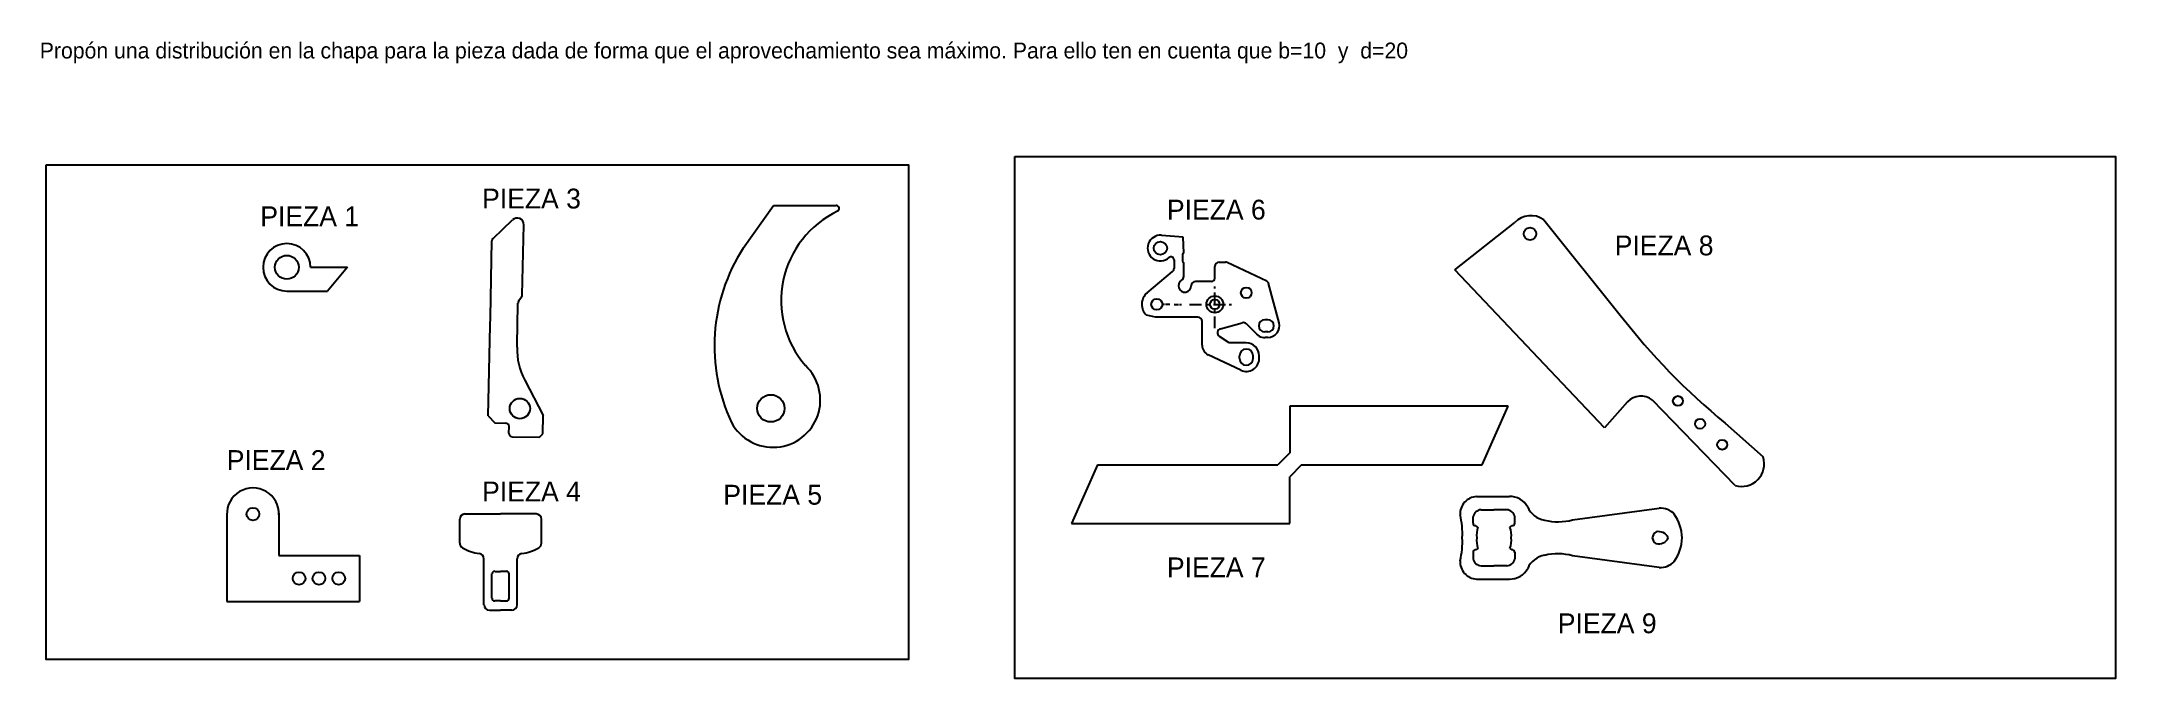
# Model space of a CAD drawing. Header units: millimetres. Extents: x -182 to 2432, y 104 to 907.
import ezdxf

# ---------------------------------------------------------------- set-up
doc = ezdxf.new("R2010")
doc.units = ezdxf.units.MM
doc.linetypes.add('CENTRO_15', pattern=[30, 15, -5, 5, -5])
doc.linetypes.add('CENTRO_5', pattern=[7.64, 5, -0.88, 0.88, -0.88])
for name, color, linetype in [('aux', 10, 'Continuous'), ('BASE_I', 7, 'Continuous'), ('EJES', 1, 'CENTRO_15'), ('PIEZA', 1, 'CENTRO_15')]:
    doc.layers.add(name, color=color, linetype=linetype)

msp = doc.modelspace()

# ---------------------------------------------------------------- linework, layer by layer
for p, q in [((702.2, 646.3), (740.4, 700.2)), ((740.4, 700.2), (819.2, 700.2)), ((1711.2, 682.1), (1807.7, 561.8)), ((1599.1, 619.1), (1674.8, 678.6)), ((156.9, 622.1), (203.2, 622.1)), ((203.2, 622.1), (178.3, 592.1)), ((1787.8, 419.6), (1599.1, 619.1)), ((126.9, 592.1), (178.3, 592.1)), ((1391.1, 447.2), (1391.1, 388.1)), ((1666.2, 447.2), (1391.1, 447.2)), ((1391.1, 447.2), (1391.1, 388.1)), ((1633.6, 373.1), (1666.2, 447.2)), ((1816.7, 452.4), (1787.8, 419.6)), ((1952.5, 347.1), (1848.2, 454.5)), ((1940, 425.8), (1987.9, 383)), ((1148.7, 373.1), (1116, 299.1)), ((1148.7, 373.1), (1376.1, 373.1)), ((1391.1, 388.1), (1376.1, 373.1)), ((1406.1, 373.1), (1391.1, 358.1)), ((1406.1, 373.1), (1633.6, 373.1)), ((1406.1, 373.1), (1633.6, 373.1)), ((1391.1, 299.1), (1391.1, 358.1)), ((1626.5, 333.1), (1668, 333.1)), ((1632.3, 316.5), (1648.5, 316.5)), ((1664.7, 316.5), (1648.5, 316.5)), ((1747.6, 303.7), (1856.8, 318.4)), ((51.4, 312.2), (51.4, 200.9)), ((116.9, 312.2), (116.9, 258.8)), ((344.8, 274.3), (344.8, 304.5)), ((351.5, 311.2), (396.3, 311.2)), ((441.2, 311.2), (396.3, 311.2)), ((447.9, 274.3), (447.9, 304.5)), ((1116, 299.1), (1391.1, 299.1)), ((1622.2, 299.4), (1622.2, 307.6)), ((1628.3, 294.5), (1625.8, 296.4)), ((1668.7, 294.5), (1671.1, 296.4)), ((1674.8, 299.4), (1674.8, 307.6)), ((1622.2, 262.8), (1622.2, 254.6)), ((1628.3, 267.8), (1625.8, 265.8)), ((1668.7, 267.8), (1671.1, 265.8)), ((1674.8, 262.8), (1674.8, 254.6)), ((116.9, 258.8), (218.6, 258.8)), ((218.6, 258.8), (218.6, 200.9)), ((375.4, 196.7), (375.4, 254.7)), ((385.5, 204.9), (385.5, 235.5)), ((388.9, 238.8), (396.3, 238.8)), ((403.8, 238.8), (396.3, 238.8)), ((407.2, 204.9), (407.2, 235.5)), ((417.3, 196.7), (417.3, 254.7)), ((1632.3, 245.7), (1648.5, 245.7)), ((1664.7, 245.7), (1648.5, 245.7)), ((1747.6, 258.6), (1856.8, 243.9)), ((1626.5, 229.1), (1668, 229.1)), ((51.4, 200.9), (218.6, 200.9)), ((382.2, 190), (396.3, 190)), ((396.3, 201.5), (388.9, 201.5)), ((396.3, 201.5), (403.8, 201.5)), ((410.5, 190), (396.3, 190))]:
    msp.add_line(p, q)
for centre, radius in [((1694, 664.3), 7.89), ((126.9, 622.1), 15), ((737, 444.3), 17.2), ((1880.4, 453.6), 6.28), ((1908.3, 424.9), 6.28), ((1936.2, 398.5), 6.28), ((84.2, 311.1), 8), ((142.4, 229.9), 8), ((142.4, 229.9), 8), ((167.4, 229.9), 8), ((192.4, 229.9), 8)]:
    msp.add_circle(centre, radius)
for centre, radius, start, end in [((874.8, 580.1), 124.8, 115.4314, 220.9603), ((819.2, 696.2), 4, 300.9435, 90), ((1695, 659.3), 28, 54.4991, 136.2967), ((126.9, 622.1), 30, 0, 270), ((892.9, 523.1), 227, 147.1329, 205.2254), ((2462.8, 1067), 827.3, 217.6409, 230.808), ((739.8, 454.8), 59.6, 208.5939, 46.8298), ((1833.6, 436.2), 23.5, 51.6068, 136.0834), ((1960.6, 374.5), 28.6, 253.3554, 17.4341), ((84.2, 311.1), 32.8, 357.9939, 182.0061), ((1627.5, 311.4), 21.7, 92.5441, 183.4191), ((1633, 305.5), 11, 94.0882, 168.8972), ((1663.9, 305.5), 11, 11.1028, 85.9118), ((1668.8, 308.1), 25.1, 27.8329, 91.9941), ((1716.8, 331), 28.1, 203.456, 260.5109), ((1858.7, 295.3), 23.1, 42.6963, 94.7104), ((351.5, 304.5), 6.72, 90, 180), ((441.2, 304.5), 6.72, 0, 90), ((1505, 285.9), 103.7, 357.3797, 13.5128), ((1625.2, 299.4), 3.04, 177.7618, 281.0976), ((1654.2, 284.5), 27.7, 158.8745, 186.9764), ((1642.8, 284.5), 27.7, 353.0236, 21.1255), ((1671.7, 299.4), 3.04, 258.9024, 2.2382), ((1729, 376.4), 75.1, 257.091, 284.3955), ((1858.5, 279.6), 10.6, 122.748, 172.0186), ((1856.2, 275.7), 13.2, 23.9973, 104.8107), ((1831.1, 279.2), 54.7, 1.7674, 35.4859), ((351.5, 274.3), 6.72, 180, 240.6654), ((377.5, 320.5), 59.7, 240.6654, 262.4144), ((415.2, 320.5), 59.7, 277.5856, 299.3346), ((441.2, 274.3), 6.72, 299.3346, 0), ((1505, 276.4), 103.7, 346.4872, 2.6203), ((1625.2, 262.8), 3.04, 78.9024, 182.2382), ((1654.2, 277.7), 27.7, 173.0236, 201.1255), ((1642.8, 277.7), 27.7, 338.8745, 6.9764), ((1671.7, 262.8), 3.04, 357.7618, 101.0976), ((1858.5, 282.6), 10.6, 187.9814, 237.252), ((1856.2, 286.5), 13.2, 255.1893, 336.0027), ((1831.1, 283), 54.7, 324.5141, 358.2326), ((368.7, 254.7), 6.72, 0, 82.4144), ((388.9, 235.5), 3.36, 90, 180), ((403.8, 235.5), 3.36, 0, 90), ((424, 254.7), 6.72, 97.5856, 180), ((1627.5, 250.8), 21.7, 176.5809, 267.4559), ((1633, 256.7), 11, 191.1028, 265.9118), ((1663.9, 256.7), 11, 274.0882, 348.8972), ((1668.8, 254.2), 25.1, 268.0059, 332.1671), ((1716.8, 231.3), 28.1, 99.4891, 156.544), ((1729, 185.8), 75.1, 75.6045, 102.909), ((1858.7, 266.9), 23.1, 265.2896, 317.3037), ((382.2, 196.7), 6.72, 180, 270), ((388.9, 204.9), 3.36, 180, 270), ((403.8, 204.9), 3.36, 270, 0), ((410.5, 196.7), 6.72, 270, 0)]:
    msp.add_arc(centre, radius, start, end)
at = {"layer": 'aux'}
for points in [[(1044.7, 761.9), (2431.9, 761.9), (2431.9, 103.7), (1044.7, 103.7)], [(-176.5, 751.1), (910.5, 751.1), (910.5, 127.5), (-176.5, 127.5)]]:
    msp.add_lwpolyline(points, close=True, dxfattribs=at)
at = {"layer": 'BASE_I', "color": 7, "linetype": 'Continuous'}
for p, q in [((386.8, 658.6), (411.2, 681.9)), ((383.5, 559.2), (385.5, 655.6)), ((423.7, 587.3), (425.6, 675.6)), ((417.7, 548.1), (418.3, 577.1)), ((423, 585), (419.1, 579.5)), ((383.3, 548.8), (383.5, 559.2)), ((380.9, 434.7), (383.3, 548.8)), ((417.2, 521.3), (417.3, 526.4)), ((417.3, 526.4), (417.7, 548.1)), ((426.9, 480), (450.2, 435.5)), ((380.9, 434.7), (389.3, 426)), ((389.3, 426), (402.9, 425.7)), ((406.8, 412.9), (407, 421.4)), ((449.8, 412), (450.2, 435.5)), ((411, 408.6), (445.4, 407.9)), ((445.4, 407.9), (449.8, 412))]:
    msp.add_line(p, q, dxfattribs=at)
at = {"layer": 'BASE_I'}
for centre, radius in [((1296.6, 575.4), 10.6), ((1296.6, 575.4), 6.07), ((420.7, 444.1), 12.8)]:
    msp.add_circle(centre, radius, dxfattribs=at)
at = {"layer": 'BASE_I', "color": 7, "linetype": 'Continuous'}
for centre, radius, start, end in [((417.1, 675.8), 8.5, 358.8202, 133.8202), ((389.7, 655.5), 4.25, 133.8202, 178.8202), ((422.6, 577), 4.25, 144.7468, 178.8202), ((419.5, 587.4), 4.25, 324.7468, 358.8202), ((502.1, 519.5), 85, 178.8202, 207.7068), ((402.8, 421.5), 4.25, 358.8202, 88.8202), ((411.1, 412.8), 4.25, 178.8202, 268.8202)]:
    msp.add_arc(centre, radius, start, end, dxfattribs=at)
at = {"layer": 'EJES', "color": 1, "linetype": 'CENTRO_5'}
for p, q in [((1239.9, 575.4), (1230.6, 575.4)), ((1245.3, 575.4), (1254.5, 575.4))]:
    msp.add_line(p, q, dxfattribs=at)
at = {"layer": 'EJES', "color": 1, "linetype": 'CENTRO_15'}
msp.add_line((1264.9, 575.4), (1317.5, 575.4), dxfattribs=at)
at = {"layer": 'EJES', "color": 1}
msp.add_line((1296.6, 545.3), (1296.6, 598), dxfattribs=at)
at = {"layer": 'PIEZA', "color": 7, "linetype": 'Continuous'}
for p, q in [((1256.6, 660), (1229.4, 662.4)), ((1257.4, 640.4), (1256.6, 660)), ((1245.3, 631.5), (1245.3, 620.8)), ((1256.1, 638.1), (1256.1, 630.1)), ((1257.4, 610.6), (1257.4, 627.8)), ((1302, 628.6), (1309.9, 628.6)), ((1362.1, 604.8), (1312.1, 628.1)), ((1211.4, 589.9), (1243.3, 616.7)), ((1292.5, 604.3), (1272.3, 604.3)), ((1296.6, 608.3), (1296.6, 623.2)), ((1296.6, 608.3), (1296.6, 623.2)), ((1221.8, 559.2), (1210.6, 561.6)), ((1275.2, 559.2), (1221.8, 559.2)), ((1280.6, 523.9), (1280.6, 553.8)), ((1304, 544.7), (1331.2, 552.2)), ((1349.4, 537.9), (1336.5, 550.8)), ((1363.5, 556.1), (1359.7, 556.1)), ((1314.8, 526.8), (1302.5, 535)), ((1336.3, 526.8), (1314.8, 526.8)), ((1363.5, 540.7), (1359.7, 540.7)), ((1363.4, 533.5), (1359.9, 533.5)), ((1329.4, 492.4), (1288.4, 511.7)), ((1327.7, 507.1), (1327.7, 510.6)), ((1327.7, 507.1), (1327.7, 510.6)), ((1344.8, 507.1), (1344.8, 510.6)), ((1352.5, 507.1), (1352.5, 510.6))]:
    msp.add_line(p, q, dxfattribs=at)
at = {"layer": 'PIEZA', "color": 7, "linetype": 'Continuous', "flags": 128}
msp.add_lwpolyline([(1377.7, 552.2), (1364.5, 601.5)], dxfattribs=at)
at = {"layer": 'PIEZA', "color": 7, "linetype": 'Continuous'}
for centre, radius in [((1228, 646.3), 8.37), ((1223.5, 575.4), 7.02), ((1336.3, 590), 6.75)]:
    msp.add_circle(centre, radius, dxfattribs=at)
for centre, radius, start, end in [((1228, 646.3), 16.2, 85, 312.528), ((1241.5, 631.5), 3.78, 0, 132.528), ((1258.8, 638.1), 2.7, 120, 180), ((1258.8, 630.1), 2.7, 180, 240), ((1302, 623.2), 5.4, 90, 180), ((1309.9, 623.2), 5.4, 65, 90), ((1239.9, 620.8), 5.4, 310, 0), ((1258.8, 598.9), 8.1, 120, 0), ((1252, 610.6), 5.4, 300, 0), ((1272.3, 598.9), 5.4, 90, 180), ((1292.5, 608.3), 4.05, 270, 0), ((1359.3, 600.1), 5.4, 15, 65), ((1359.3, 600.1), 5.4, 15, 65), ((1223.5, 575.4), 18.9, 130, 226.997), ((1275.2, 553.8), 5.4, 0, 90), ((1332.7, 547), 5.4, 45, 105.453), ((1332.7, 547), 5.4, 45, 105.453), ((1359.7, 548.4), 7.7, 90, 180), ((1363.4, 548.4), 14.8, 270, 15), ((1363.5, 548.4), 7.7, 0, 90), ((1294.1, 523.9), 13.5, 180, 244.8), ((1305.5, 539.5), 5.4, 105.453, 236.46), ((1336.3, 510.6), 16.2, 0, 90), ((1359.9, 548.4), 14.9, 225, 255), ((1359.7, 548.4), 7.7, 180, 270), ((1359.9, 548.4), 14.8, 255, 270), ((1363.5, 548.4), 7.7, 270, 0), ((1336.3, 510.6), 8.5, 0, 180), ((1336.3, 507.1), 8.5, 180, 0), ((1336.3, 507.1), 16.2, 244.8, 0)]:
    msp.add_arc(centre, radius, start, end, dxfattribs=at)
at = {"layer": 'PIEZA', "color": 1}
msp.add_arc((422.6, 577), 4.25, 144.7468, 178.8202, dxfattribs=at)

# ---------------------------------------------------------------- texts
at = {"insert": (-184.5, 905.4), "char_height": 20, "width": 2119.648, "attachment_point": 1}
msp.add_mtext('Propón una distribución en la chapa para la pieza dada de forma que el aprovechamiento sea máximo. Para ello ten en cuenta que b=10  y  d=20', dxfattribs=at)
at = {"layer": 'aux', "char_height": 25, "attachment_point": 1}
for s, insert in [('PIEZA 3', (373.1, 721.3)), ('PIEZA 6', (1236.3, 707.3)), ('PIEZA 1', (93.5, 698.9)), ('PIEZA 8', (1800.7, 662.2)), ('PIEZA 2', (51.2, 391.6)), ('PIEZA 4', (373.1, 352)), ('PIEZA 5', (677.1, 347.9)), ('PIEZA 7', (1236.3, 256.3)), ('PIEZA 9', (1729, 185.8))]:
    msp.add_mtext_dynamic_manual_height_columns(s, width=273.714, gutter_width=12.5, heights=[0], dxfattribs=dict(at, insert=insert))

doc.saveas('drawing.dxf')
